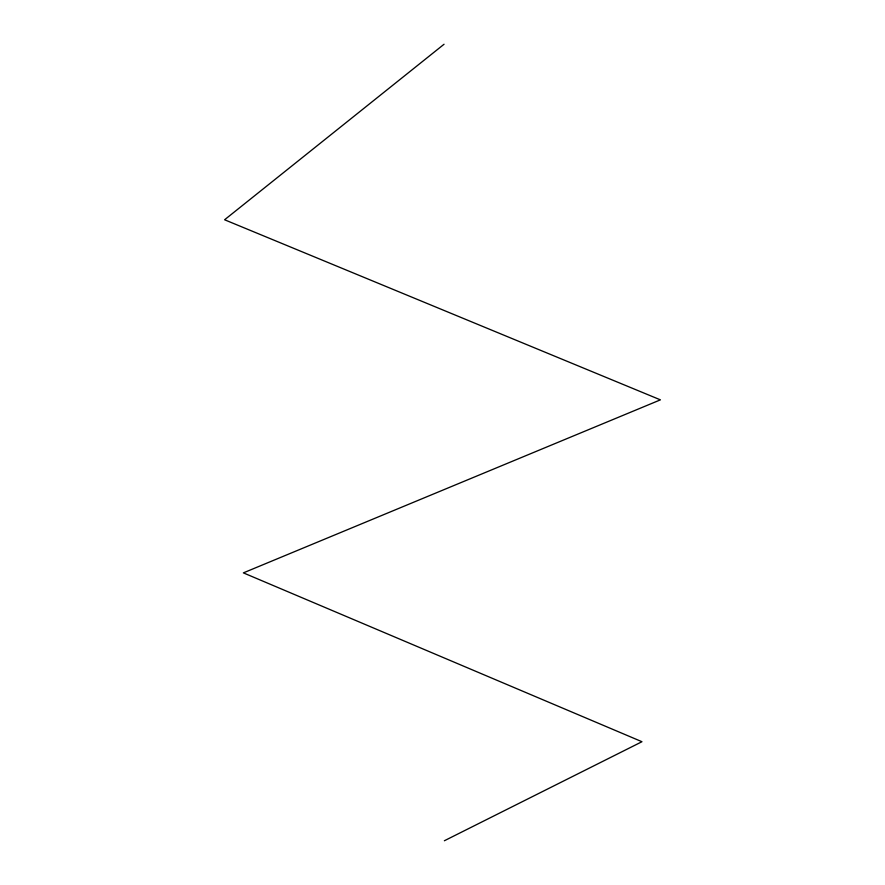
<?xml version="1.0" encoding="UTF-8"?>
<svg xmlns="http://www.w3.org/2000/svg" width="885" height="885" viewBox="0 0 885 885"><rect width="100%" height="100%" fill="white"/><g stroke="black" fill="none" stroke-linecap="round" stroke-linejoin="round"><path stroke-width="1.33" d="M444.049 44.25L224.591 219.768L660.409 399.854L243.375 572.872L641.968 741.718L444.37 840.75"/></g></svg>
